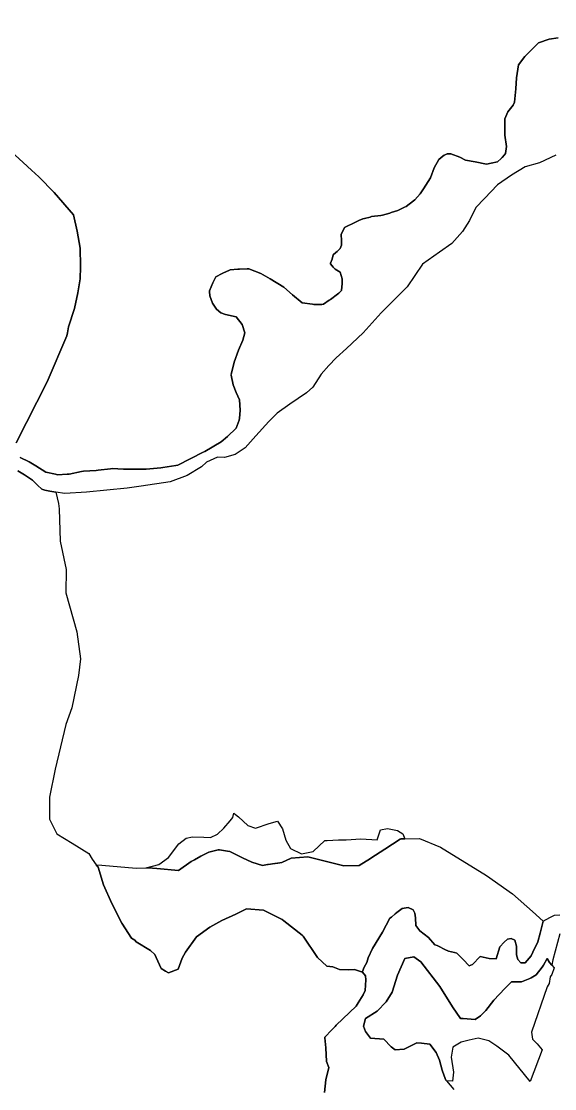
# Model space of a CAD drawing. Header units: inches. Extents: x 288635 to 1232953, y 676945 to 1655780.
# Drawn here: x 579466 to 590387, y 1459089 to 1480968 of the extents above; entities that cross this region are included whole.
import ezdxf

# ---------------------------------------------------------------- set-up
doc = ezdxf.new("R2010")
doc.units = ezdxf.units.IN
doc.header["$MEASUREMENT"] = 0
doc.layers.add('Images', color=7, linetype='Continuous')
picture_1 = doc.add_image_def('image3.jpg', size_in_pixel=(2620, 3729))

msp = doc.modelspace()

# ---------------------------------------------------------------- linework, layer by layer
at = {"color": 1}
for points in [[(590462.6132, 1480632.6692), (590277.5988, 1480601.5411), (590057.5303, 1480528.1847), (589775.7907, 1480249.9964), (589648.7904, 1480075.3712), (589607.5159, 1479808.6709), (589595.4722, 1479584.6764), (589562.0553, 1479310.3208), (589538.3152, 1479249.449), (589430.6679, 1479114.4107), (589363.9811, 1478971.033), (589364.5106, 1478958.6906), (589363.9811, 1478957.5521), (589368.4277, 1478853.9139), (589367.2549, 1478650.9378), (589367.3298, 1478650.4181), (589367.2549, 1478637.4569), (589400.7603, 1478404.9362), (589381.2945, 1478256.1969), (589361.4688, 1478234.2899), (589312.2401, 1478179.8929), (589290.0714, 1478159.1543), (589213.815, 1478087.8176), (589184.1706, 1478080.9001), (589118.565, 1478065.5922), (589089.0076, 1478060.287), (588994.7398, 1478043.3671), (588756.6142, 1478084.6424), (588559.7638, 1478119.5675), (588445.4636, 1478183.0676), (588261.3115, 1478252.9176), (588185.1131, 1478252.9174), (588157.4424, 1478239.0825), (588121.6129, 1478221.1678), (588098.0125, 1478202.4265), (588013.6626, 1478135.4427), (587918.9378, 1477966.966), (587841.7052, 1477756.6371), (587702.5121, 1477535.3663), (587632.7837, 1477433.9439), (587521.5365, 1477306.7662), (587496.7943, 1477287.7676), (587343.7363, 1477170.2409), (587314.5487, 1477156.3102), (587204.0361, 1477103.5656), (587173.4607, 1477092.7742), (587042.1109, 1477046.4153), (587011.0717, 1477037.158), (586861.1355, 1476992.4402), (586829.7734, 1476988.4077), (586638.8851, 1476963.865), (586607.427, 1476956.5026), (586489.6598, 1476928.94), (586459.0854, 1476917.584), (586378.5345, 1476887.6651), (586349.3825, 1476873.3641), (586210.2591, 1476805.1151), (586181.1751, 1476790.5731), (586083.2589, 1476741.6149), (586013.289, 1476595.0812), (586014.4199, 1476583.9688), (586013.289, 1476581.6003), (586022.6551, 1476489.5709), (586019.8578, 1476381.7026), (585996.2138, 1476310.2263), (585973.0019, 1476289.7826), (585930.8584, 1476252.6641), (585908.2817, 1476231.8936), (585851.4832, 1476179.639), (585831.0889, 1476092.9994), (585794.7307, 1476011.1854), (585798.6069, 1476006.4268), (585794.7307, 1475997.7045), (585851.4834, 1475928.0322), (585889.5835, 1475886.7572), (585997.5337, 1475826.432), (586032.4588, 1475689.9068), (586032.4588, 1475595.4374), (586021.2858, 1475450.8341), (585970.1231, 1475393.3087), (585942.8948, 1475373.9629), (585794.3332, 1475268.4121), (585767.0448, 1475249.0071), (585651.4579, 1475166.8119), (585617.7566, 1475166.2588), (585457.7827, 1475163.6363), (585427.9233, 1475169.9699), (585214.5951, 1475197.9511), (585017.9027, 1475360.2308), (584840.2634, 1475519.3062), (584560.9969, 1475688.0597), (584370.5779, 1475796.3331), (584124.2798, 1475893.8873), (584091.0696, 1475893.3434), (583930.6047, 1475890.7128), (583897.0065, 1475887.8656), (583743.2793, 1475874.8379), (583712.4539, 1475861.5273), (583603.5789, 1475814.5131), (583574.6153, 1475798.8246), (583451.1785, 1475731.963), (583384.6198, 1475609.4818), (583320.584, 1475443.0178), (583321.2214, 1475431.1938), (583320.584, 1475429.5369), (583325.1826, 1475344.2275), (583378.1535, 1475188.2558), (583460.7036, 1475070.7805), (583549.6038, 1474994.5804), (583648.029, 1474959.6553), (583863.9294, 1474912.0302), (583990.9297, 1474756.4549), (584039.9597, 1474581.7853), (584003.1058, 1474432.3954), (583911.5545, 1474230.1847), (583822.6543, 1473982.5342), (583765.5042, 1473728.5337), (583766.9068, 1473721.2867), (583765.5042, 1473715.0528), (583803.6043, 1473518.2024), (583867.1044, 1473359.4521), (583933.7796, 1473207.0518), (583949.0578, 1472996.2122), (583929.6088, 1472825.2786), (583925.9938, 1472793.5066), (583867.8439, 1472628.9209), (583690.2302, 1472458.6537), (583560.6153, 1472346.7884), (583225.9733, 1472152.9591), (583191.6088, 1472135.5362), (582667.2812, 1471869.7015), (582627.4716, 1471863.4745), (582362.0163, 1471821.9545), (582321.9149, 1471818.0985), (582020.6635, 1471789.1321), (581980.7037, 1471789.1319), (581600.5369, 1471789.132), (581560.6827, 1471790.5724), (581328.1111, 1471798.9787), (581287.7529, 1471794.3927), (581039.2742, 1471766.1565), (580998.7078, 1471763.5109), (580737.3082, 1471746.463), (580697.3813, 1471738.4777), (580441.9067, 1471687.3829), (580401.0357, 1471685.1432), (580202.3033, 1471674.2538), (580164.3067, 1471682.8161), (579969.2643, 1471726.7693), (579759.201, 1471858.0591), (579627.9115, 1471936.8329), (579444.1061, 1472025.4533)], [(579444.1061, 1472025.4533), (579627.9115, 1471936.8329), (579759.201, 1471858.0591), (579969.2643, 1471726.7693), (580164.3067, 1471682.8161), (580202.3033, 1471674.2538), (580401.0357, 1471685.1432), (580441.9067, 1471687.3829), (580697.3813, 1471738.4777), (580737.3082, 1471746.463), (580998.7078, 1471763.5109), (581039.2742, 1471766.1565), (581287.7529, 1471794.3927), (581328.1111, 1471798.9787), (581560.6827, 1471790.5724), (581600.5369, 1471789.132), (581980.7037, 1471789.1319), (582020.6635, 1471789.1321), (582321.9149, 1471818.0985), (582362.0163, 1471821.9545), (582627.4716, 1471863.4745), (582667.2812, 1471869.7015), (583191.6088, 1472135.5362), (583225.9733, 1472152.9591), (583560.6153, 1472346.7884), (583690.2302, 1472458.6537), (583867.8439, 1472628.9209), (583925.9938, 1472793.5066), (583929.6088, 1472825.2786), (583949.0578, 1472996.2122), (583933.7796, 1473207.0518), (583867.1044, 1473359.4521), (583803.6043, 1473518.2024), (583765.5042, 1473715.0528), (583766.9068, 1473721.2867), (583765.5042, 1473728.5337), (583822.6543, 1473982.5342), (583911.5545, 1474230.1847), (584003.1058, 1474432.3954), (584039.9597, 1474581.7853), (583990.9297, 1474756.4549), (583863.9294, 1474912.0302), (583648.029, 1474959.6553), (583549.6038, 1474994.5804), (583460.7036, 1475070.7805), (583378.1535, 1475188.2558), (583325.1826, 1475344.2275), (583320.584, 1475429.5369), (583321.2214, 1475431.1938), (583320.584, 1475443.0178), (583384.6198, 1475609.4818), (583451.1785, 1475731.963), (583574.6153, 1475798.8246), (583603.5789, 1475814.5131), (583712.4539, 1475861.5273), (583743.2793, 1475874.8379), (583897.0065, 1475887.8656), (583930.6047, 1475890.7128), (584091.0696, 1475893.3434), (584124.2798, 1475893.8873), (584370.5779, 1475796.3331), (584560.9969, 1475688.0597), (584840.2634, 1475519.3062), (585017.9027, 1475360.2308), (585214.5951, 1475197.9511), (585427.9233, 1475169.9699), (585457.7827, 1475163.6363), (585617.7566, 1475166.2588), (585651.4579, 1475166.8119), (585767.0448, 1475249.0071), (585794.3332, 1475268.4121), (585942.8948, 1475373.9629), (585970.1231, 1475393.3087), (586021.2858, 1475450.8341), (586032.4588, 1475595.4374), (586032.4588, 1475689.9068), (585997.5337, 1475826.432), (585889.5835, 1475886.7572), (585851.4834, 1475928.0322), (585794.7307, 1475997.7045), (585798.6069, 1476006.4268), (585794.7307, 1476011.1854), (585831.0889, 1476092.9994), (585851.4832, 1476179.639), (585908.2817, 1476231.8936), (585930.8584, 1476252.6641), (585973.0019, 1476289.7826), (585996.2138, 1476310.2263), (586019.8578, 1476381.7026), (586022.6551, 1476489.5709), (586013.289, 1476581.6003), (586014.4199, 1476583.9688), (586013.289, 1476595.0812), (586083.2589, 1476741.6149), (586181.1751, 1476790.5731), (586210.2591, 1476805.1151), (586349.3825, 1476873.3641), (586378.5345, 1476887.6651), (586459.0854, 1476917.584), (586489.6598, 1476928.94), (586607.427, 1476956.5026), (586638.8851, 1476963.865), (586829.7734, 1476988.4077), (586861.1355, 1476992.4402), (587011.0717, 1477037.158), (587042.1109, 1477046.4153), (587173.4607, 1477092.7742), (587204.0361, 1477103.5656), (587314.5487, 1477156.3102), (587343.7363, 1477170.2409), (587496.7943, 1477287.7676), (587521.5365, 1477306.7662), (587632.7837, 1477433.9439), (587702.5121, 1477535.3663), (587841.7052, 1477756.6371), (587918.9378, 1477966.966), (588013.6626, 1478135.4427), (588098.0125, 1478202.4265), (588121.6129, 1478221.1678), (588157.4424, 1478239.0825), (588185.1131, 1478252.9174), (588261.3115, 1478252.9176), (588445.4636, 1478183.0676), (588559.7638, 1478119.5675), (588756.6142, 1478084.6424), (588994.7398, 1478043.3671), (589089.0076, 1478060.287), (589118.565, 1478065.5922), (589184.1706, 1478080.9001), (589213.815, 1478087.8176), (589290.0714, 1478159.1543), (589312.2401, 1478179.8929), (589361.4688, 1478234.2899), (589381.2945, 1478256.1969), (589400.7603, 1478404.9362), (589367.2549, 1478637.4569), (589367.3298, 1478650.4181), (589367.2549, 1478650.9378), (589368.4277, 1478853.9139), (589363.9811, 1478957.5521), (589364.5106, 1478958.6906), (589363.9811, 1478971.033), (589430.6679, 1479114.4107), (589538.3152, 1479249.449), (589562.0553, 1479310.3208), (589595.4722, 1479584.6764), (589607.5159, 1479808.6709), (589648.7904, 1480075.3712), (589775.7907, 1480249.9964), (590057.5303, 1480528.1847), (590277.5988, 1480601.5411), (590462.6132, 1480632.6692)], [(579358.3393, 1472330.5684), (579996.803, 1473580.9176), (580396.1717, 1474518.6925), (580408.9606, 1474584.1865), (580432.6439, 1474705.4726), (580554.193, 1475082.7722), (580619.0496, 1475404.0306), (580668.6954, 1475692.0095), (580678.4817, 1475934.2161), (580678.2499, 1475941.9604), (580678.4817, 1475947.697), (580667.3647, 1476319.1315), (580606.3589, 1476664.3278), (580533.0876, 1477000.9414), (580136.9496, 1477457.8599), (579820.482, 1477778.0058), (579671.5402, 1477916.7694), (579253.2151, 1478306.5074)], [(579253.2151, 1478306.5074), (579671.5402, 1477916.7694), (579820.482, 1477778.0058), (580136.9496, 1477457.8599), (580533.0876, 1477000.9414), (580606.3589, 1476664.3278), (580667.3647, 1476319.1315), (580678.4817, 1475947.697), (580678.2499, 1475941.9604), (580678.4817, 1475934.2161), (580668.6954, 1475692.0095), (580619.0496, 1475404.0306), (580554.193, 1475082.7722), (580432.6439, 1474705.4726), (580408.9606, 1474584.1865), (580396.1717, 1474518.6925), (579996.803, 1473580.9176), (579358.3393, 1472330.5684)], [(590413.7956, 1478225.0245), (590077.9745, 1478069.4394), (589785.8739, 1477986.8892), (589506.4733, 1477815.4389), (589214.3728, 1477618.5885), (588947.6722, 1477339.1879), (588769.8719, 1477148.6876), (588642.8716, 1476881.987), (588496.8213, 1476659.7366), (588280.9209, 1476412.0861), (588026.9204, 1476234.2857), (587684.0197, 1475986.6352), (587364.1378, 1475526.2593), (587052.9872, 1475211.9337), (586833.9117, 1474989.6832), (586462.436, 1474580.1074), (586125.8853, 1474262.6068), (585909.9849, 1474072.1064), (585763.9346, 1473910.1811), (585605.1843, 1473735.5557), (585433.7339, 1473465.6802), (585306.7337, 1473354.555), (584963.833, 1473122.7795), (584703.4825, 1472932.2791), (584532.0321, 1472764.0038), (584268.5066, 1472468.7282), (584049.4312, 1472224.2527), (583843.0558, 1472087.7274), (583627.1553, 1472027.4023), (583484.28, 1472033.7523), (583258.8546, 1471932.1521), (583154.0794, 1471833.7269), (582861.9788, 1471655.9266), (582512.7281, 1471525.7513), (581919.0019, 1471436.8511), (581633.2513, 1471398.7511), (580798.2247, 1471313.0259), (580356.8988, 1471290.8008), (580170.1966, 1471316.8052), (580049.3677, 1471336.4616), (580016.0268, 1471344.2602), (579948.8019, 1471359.9843), (579881.9424, 1471376.6357), (579798.6339, 1471460.0088), (579691.1411, 1471561.4845), (579531.015, 1471669.6981), (579394.296, 1471750.557)], [(579394.296, 1471750.557), (579531.015, 1471669.6981), (579691.1411, 1471561.4845), (579798.6339, 1471460.0088), (579881.9424, 1471376.6357), (579948.8019, 1471359.9843), (580016.0268, 1471344.2602), (580049.3677, 1471336.4616), (580170.1966, 1471316.8052), (580224.9712, 1471084.8929), (580238.6855, 1470973.926), (580261.0455, 1470309.5094), (580261.0455, 1470309.5094), (580383.7231, 1469730.6272), (580377.8857, 1469252.8673), (580601.5904, 1468456.253), (580677.6063, 1467901.5845), (580636.9663, 1467561.2239), (580499.806, 1466895.7425), (580377.8857, 1466550.3018), (580159.4453, 1465640.98), (580042.6051, 1465066.9389), (580042.6051, 1464871.3071), (580042.6051, 1464614.818), (580189.9254, 1464315.0974), (580504.886, 1464122.057), (580846.6846, 1463910.4257), (580918.1157, 1463796.0671), (580998.4934, 1463678.2501), (581036.0208, 1463627.0861), (581150.596, 1463268.0206), (581320.2419, 1462883.8515), (581521.6889, 1462479.3496), (581721.63, 1462175.5472), (581791.9371, 1462133.4304), (581816.1583, 1462096.5563), (582107.3998, 1461919.3382), (582202.3588, 1461839.2527), (582227.3309, 1461775.0522), (582330.1896, 1461550.289), (582416.6877, 1461499.3152), (582476.5426, 1461464.5584), (582677.0197, 1461537.4591), (582759.0331, 1461760.7177), (582826.5148, 1461889.5984), (583055.2968, 1462199.2276), (583326.6914, 1462397.7136), (583568.3832, 1462537.8248), (583859.1139, 1462663.9249), (584074.1058, 1462771.6238), (584426.6814, 1462747.0005), (584781.994, 1462571.7822), (584806.7742, 1462556.3938), (584837.7737, 1462530.5147), (585216.2074, 1462237.8312), (585238.1136, 1462213.0617), (585533.0906, 1461778.6539), (585720.0522, 1461597.9242), (585846.6953, 1461587.6352), (585978.6826, 1461532.4876), (586159.4122, 1461523.1395), (586286.166, 1461534.4563), (586448.9466, 1461476.757), (586514.7867, 1461402.3495), (586517.2903, 1461319.5358), (586503.4988, 1461101.9453), (586463.9716, 1461011.8449), (586365.8334, 1460848.9625), (586340.945, 1460813.721), (586324.7553, 1460780.7842), (586182.8855, 1460648.999), (585913.6311, 1460391.1559), (585889.1506, 1460363.222), (585823.4612, 1460294.2371), (585678.1717, 1460141.6587), (585679.6106, 1460129.6889), (585678.1717, 1460128.1778), (585702.8518, 1459922.8753), (585715.4579, 1459645.542), (585763.7947, 1459520.6718), (585698.6498, 1459268.2351), (585673.4377, 1459011.9119)], [(585673.4377, 1459011.9119), (585698.6498, 1459268.2351), (585763.7947, 1459520.6718), (585715.4579, 1459645.542), (585702.8518, 1459922.8753), (585678.1717, 1460128.1778), (585679.6106, 1460129.6889), (585678.1717, 1460141.6587), (585823.4612, 1460294.2371), (585889.1506, 1460363.222), (585913.6311, 1460391.1559), (586182.8855, 1460648.999), (586324.7553, 1460780.7842), (586340.945, 1460813.721), (586365.8334, 1460848.9625), (586463.9716, 1461011.8449), (586503.4988, 1461101.9453), (586517.2903, 1461319.5358), (586514.7867, 1461402.3495), (586448.9466, 1461476.757), (586452.7083, 1461485.9868), (586448.9466, 1461490.2379), (586485.2908, 1461579.4138), (586538.0867, 1461676.2234), (586568.0771, 1461769.3618), (586655.7475, 1461964.6707), (586861.4347, 1462298.8148), (587011.5189, 1462583.0829), (587044.3168, 1462603.9151), (587120.0914, 1462674.596), (587151.8616, 1462702.5256), (587261.3831, 1462784.2647), (587389.8971, 1462800.1062), (587487.4118, 1462754.9165), (587520.7095, 1462685.9427), (587539.7367, 1462590.8064), (587546.872, 1462436.2099), (587627.7378, 1462326.8032), (587801.3615, 1462186.4772), (587932.1739, 1462039.016), (587980.1294, 1462024.0784), (588165.485, 1461927.4139), (588188.5778, 1461917.4881), (588216.6627, 1461905.4167), (588337.3706, 1461879.0946), (588337.5436, 1461878.9212), (588386.553, 1461868.1931), (588511.1905, 1461734.1119), (588636.5315, 1461609.732), (588636.5893, 1461609.6806), (588702.7777, 1461634.6868), (588859.7526, 1461798.7969), (589042.8899, 1461755.9856), (589190.3511, 1461751.2287), (589267.1863, 1461993.0817), (589351.8531, 1462090.9777), (589420.6449, 1462154.4779), (589500.0201, 1462167.707), (589568.8119, 1462130.6653), (589605.8536, 1462006.3109), (589608.4995, 1461831.6855), (589634.9578, 1461739.0812), (589693.1663, 1461670.2894), (589783.1248, 1461664.9977), (589907.4792, 1461810.5188), (589943.4944, 1461886.7863), (590042.417, 1462096.2694), (590088.653, 1462273.5073), (590153.5422, 1462522.2494), (590286.3633, 1462598.2379), (590385.8468, 1462642.688), (590491.6804, 1462651.1547)], [(590492.6944, 1462259.5412), (590350.4279, 1461730.8262), (590331.9452, 1461617.7476), (590284.4353, 1461672.4288), (590234.4718, 1461754.3967), (590155.8636, 1461619.3156), (590131.033, 1461578.3855), (590008.5231, 1461421.4197), (589907.2021, 1461363.254), (589880.0891, 1461347.6891), (589708.856, 1461278.9727), (589506.8788, 1461279.9064), (589365.2774, 1461143.2909), (589142.7246, 1460904.5525), (588980.868, 1460690.0925), (588867.5684, 1460584.8857), (588762.3616, 1460508.0038), (588514.9829, 1460528.8508), (588461.134, 1460527.4368), (588297.0239, 1460762.9279), (588034.0069, 1461179.7087), (587645.5511, 1461689.557), (587499.8801, 1461790.7174), (587317.7914, 1461758.346), (587168.0741, 1461418.4472), (587058.8209, 1461066.4091), (586933.382, 1460868.1347), (586751.2933, 1460673.9068), (586512.5549, 1460524.1895), (586474.1474, 1460366.719), (586516.6013, 1460262.5141), (586614.0599, 1460124.9844), (586889.0968, 1460100.0458), (587036.3149, 1459943.8731), (587122.6397, 1459886.9156), (587302.0127, 1459895.4571), (587484.8025, 1459989.4145), (587562.639, 1460027.2988), (587657.3423, 1460023.5808), (587829.8821, 1460001.3727), (587959.714, 1459832.2495), (588026.3383, 1459671.6679), (588086.1293, 1459470.0867), (588125.4206, 1459353.9213), (588161.6865, 1459265.9341), (588171.2312, 1459251.9422), (588321.8634, 1459073.2841)]]:
    msp.add_lwpolyline(points, dxfattribs=at)
for points in [[(584101.7831, 1464482.1387), (584258.9378, 1464425.8002), (584539.7331, 1464524.893), (584708.7127, 1464569.5487), (584816.3924, 1464416.9046), (584878.6612, 1464185.6203), (584978.2281, 1464008.9566), (585201.8663, 1463900.9627), (585441.7946, 1463951.46), (585682.226, 1464176.7248), (585730.2329, 1464179.1357), (585957.9441, 1464190.5713), (586120.5478, 1464192.0174), (586415.7762, 1464212.4479), (586749.8428, 1464192.2271), (586823.0502, 1464396.0317), (586961.8616, 1464418.62), (587167.7349, 1464382.8541), (587276.9551, 1464310.464), (587321.2852, 1464211.2352), (587235.726, 1464206.8397), (587222.2882, 1464206.1493), (586906.1403, 1463997.7737), (586619.6337, 1463810.4537), (586619.5941, 1463810.4285), (586614.6968, 1463807.0963), (586386.3249, 1463662.211), (586070.927, 1463658.6731), (585335.3815, 1463841.8155), (584992.1209, 1463814.7662), (584802.0045, 1463725.4291), (584721.34, 1463713.5667), (584713.7113, 1463712.4448), (584663.3565, 1463705.0397), (584656.4357, 1463704.0219), (584517.9001, 1463683.6491), (584508.644, 1463682.2879), (584402.519, 1463666.6813), (584187.1102, 1463729.3456), (583995.2005, 1463823.3422), (583732.7934, 1463948.671), (583687.4303, 1463955.6005), (583524.931, 1463982.5026), (583498.2731, 1463982.3361), (583303.6718, 1463938.2574), (583141.0007, 1463854.6132), (583009.2804, 1463782.6186), (582942.4408, 1463742.4127), (582680.6954, 1463564.0168), (582241.0269, 1463598.9853), (582152.7834, 1463606.6716), (582023.4742, 1463615.0136), (582283.0739, 1463681.9446), (582477.125, 1463829.2796), (582689.3536, 1464106.9686), (582843.666, 1464220.9754), (582973.0334, 1464253.3172), (583199.4263, 1464246.1302), (583337.9851, 1464238.3095), (583483.3159, 1464307.2203), (583615.1404, 1464425.8624), (583743.6115, 1464582.2599), (583797.3944, 1464647.7339), (583820.0906, 1464734.1793), (583854.3943, 1464706.515), (583912.0113, 1464660.0497), (584101.7831, 1464482.1387)], [(588048.6798, 1464038.8615), (588991.1859, 1463455.7448), (589521.5491, 1463081.0342), (589933.9376, 1462718.0415), (590153.5422, 1462522.2494), (590088.653, 1462273.5073), (590042.417, 1462096.2694), (589943.4944, 1461886.7863), (589907.4792, 1461810.5188), (589783.1248, 1461664.9977), (589693.1663, 1461670.2894), (589634.9578, 1461739.0812), (589608.4995, 1461831.6855), (589605.8536, 1462006.3109), (589568.8119, 1462130.6653), (589500.0201, 1462167.707), (589420.6449, 1462154.4779), (589351.8531, 1462090.9777), (589267.1863, 1461993.0817), (589190.3511, 1461751.2287), (589042.8899, 1461755.9856), (588859.7526, 1461798.7969), (588702.7777, 1461634.6868), (588636.5893, 1461609.6806), (588636.5315, 1461609.732), (588511.1905, 1461734.1119), (588386.553, 1461868.1931), (588337.5436, 1461878.9212), (588337.3706, 1461879.0946), (588216.6627, 1461905.4167), (588188.5778, 1461917.4881), (588165.485, 1461927.4139), (587980.1294, 1462024.0784), (587932.1739, 1462039.016), (587801.3615, 1462186.4772), (587627.7378, 1462326.8032), (587546.872, 1462436.2099), (587539.7367, 1462590.8064), (587520.7095, 1462685.9427), (587487.4118, 1462754.9165), (587389.8971, 1462800.1062), (587261.3831, 1462784.2647), (587151.8616, 1462702.5256), (587120.0914, 1462674.596), (587044.3168, 1462603.9151), (587011.5189, 1462583.0829), (586861.4347, 1462298.8148), (586655.7475, 1461964.6707), (586568.0771, 1461769.3618), (586538.0867, 1461676.2234), (586485.2908, 1461579.4138), (586448.9466, 1461490.2379), (586452.7083, 1461485.9868), (586448.9466, 1461476.757), (586286.166, 1461534.4563), (586159.4122, 1461523.1395), (585978.6826, 1461532.4876), (585846.6953, 1461587.6352), (585720.0522, 1461597.9242), (585533.0906, 1461778.6539), (585238.1136, 1462213.0617), (585216.2074, 1462237.8312), (584837.7737, 1462530.5147), (584806.7742, 1462556.3938), (584781.994, 1462571.7822), (584426.6814, 1462747.0005), (584074.1058, 1462771.6238), (583859.1139, 1462663.9249), (583568.3832, 1462537.8248), (583326.6914, 1462397.7136), (583055.2968, 1462199.2276), (582826.5148, 1461889.5984), (582759.0331, 1461760.7177), (582677.0197, 1461537.4591), (582476.5426, 1461464.5584), (582416.6877, 1461499.3152), (582330.1896, 1461550.289), (582227.3309, 1461775.0522), (582202.3588, 1461839.2527), (582107.3998, 1461919.3382), (581816.1583, 1462096.5563), (581791.9371, 1462133.4304), (581721.63, 1462175.5472), (581521.6889, 1462479.3496), (581320.2419, 1462883.8515), (581150.596, 1463268.0206), (581036.0208, 1463627.0861), (580998.4934, 1463678.2501), (581113.5498, 1463672.418), (581818.1384, 1463607.022), (582023.4742, 1463615.0136), (582152.7834, 1463606.6716), (582241.0269, 1463598.9853), (582680.6954, 1463564.0168), (582942.4408, 1463742.4127), (583009.2804, 1463782.6186), (583141.0007, 1463854.6132), (583303.6718, 1463938.2574), (583498.2731, 1463982.3361), (583524.931, 1463982.5026), (583687.4303, 1463955.6005), (583732.7934, 1463948.671), (583995.2005, 1463823.3422), (584187.1102, 1463729.3456), (584402.519, 1463666.6813), (584508.644, 1463682.2879), (584517.9001, 1463683.6491), (584656.4357, 1463704.0219), (584663.3565, 1463705.0397), (584713.7113, 1463712.4448), (584721.34, 1463713.5667), (584802.0045, 1463725.4291), (584992.1209, 1463814.7662), (585335.3815, 1463841.8155), (586070.927, 1463658.6731), (586386.3249, 1463662.211), (586614.6968, 1463807.0963), (586619.5941, 1463810.4285), (586619.6337, 1463810.4537), (586906.1403, 1463997.7737), (587222.2882, 1464206.1493), (587235.726, 1464206.8397), (587319.4403, 1464207.4988), (587618.3544, 1464217.8321), (588048.6798, 1464038.8615)], [(588297.0239, 1460762.9279), (588461.134, 1460527.4368), (588514.9829, 1460528.8508), (588762.3616, 1460508.0038), (588867.5684, 1460584.8857), (588980.868, 1460690.0925), (589142.7246, 1460904.5525), (589365.2774, 1461143.2909), (589506.8788, 1461279.9064), (589708.856, 1461278.9727), (589880.0891, 1461347.6891), (589907.2021, 1461363.254), (590008.5231, 1461421.4197), (590131.033, 1461578.3855), (590155.8636, 1461619.3156), (590234.4718, 1461754.3967), (590284.4353, 1461672.4288), (590331.9452, 1461617.7476), (590379.0243, 1461563.5622), (590332.6222, 1461427.9252), (590295.5808, 1461382.8944), (590271.9425, 1461244.1013), (590233.3585, 1461178.2939), (589915.3702, 1460247.4707), (589933.0785, 1460104.6338), (590026.9532, 1460004.8543), (590128.5252, 1459882.9678), (589888.0307, 1459235.8335), (589450.0787, 1459777.1758), (589204.8341, 1459961.2512), (589038.19, 1460067.6198), (588821.9072, 1460124.3497), (588633.9893, 1460085.3479), (588470.8908, 1460039.2549), (588304.4263, 1459938.5848), (588265.2449, 1459734.3315), (588314.612, 1459427.6276), (588296.816, 1459245.2188), (588171.2312, 1459251.9422), (588161.6865, 1459265.9341), (588125.4206, 1459353.9213), (588086.1293, 1459470.0867), (588026.3383, 1459671.6679), (587959.714, 1459832.2495), (587829.8821, 1460001.3727), (587657.3423, 1460023.5808), (587562.639, 1460027.2988), (587484.8025, 1459989.4145), (587302.0127, 1459895.4571), (587122.6397, 1459886.9156), (587036.3149, 1459943.8731), (586889.0968, 1460100.0458), (586614.0599, 1460124.9844), (586516.6013, 1460262.5141), (586474.1474, 1460366.719), (586512.5549, 1460524.1895), (586751.2933, 1460673.9068), (586933.382, 1460868.1347), (587058.8209, 1461066.4091), (587168.0741, 1461418.4472), (587317.7914, 1461758.346), (587499.8801, 1461790.7174), (587645.5511, 1461689.557), (588034.0069, 1461179.7087), (588297.0239, 1460762.9279)]]:
    msp.add_lwpolyline(points, close=True, dxfattribs=at)

# ---------------------------------------------------------------- pictures from other files: only their frames are drawn
at = {"layer": 'Images'}
image = msp.add_image(picture_1, insert=(541263.4163, 1442412.7984), size_in_units=(44056.2165, 62704.4395), rotation=-16.124944785, dxfattribs=at)
image.dxf.flags = 7

doc.saveas('drawing.dxf')
